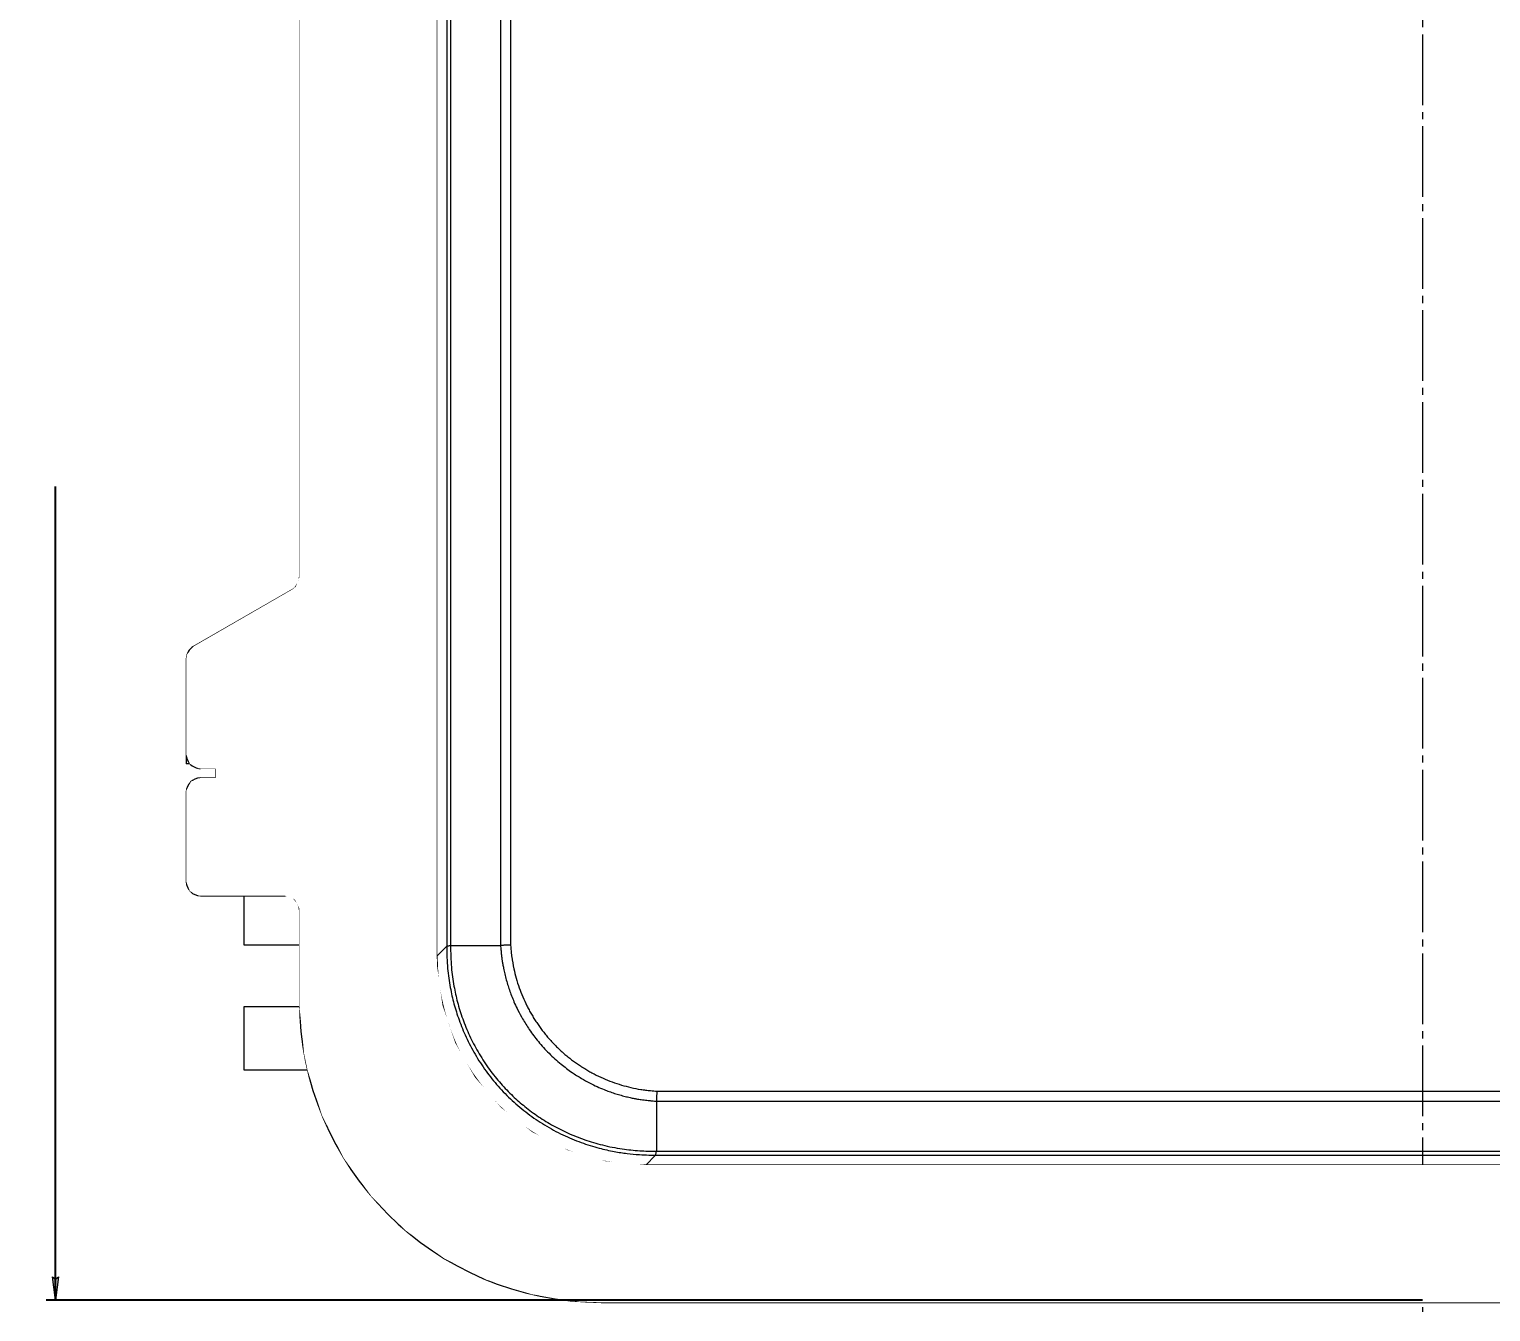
# Model space of a CAD drawing. Header units: millimetres. Extents: x -1133 to 1382, y -1174 to 1187.
# Drawn here: x -295.6 to 14.5, y -340.3 to -68.2 of the extents above; entities that cross this region are included whole.
import ezdxf

# ---------------------------------------------------------------- set-up
doc = ezdxf.new("R2010")
doc.units = ezdxf.units.MM
doc.linetypes.add('K5LT_AXLED', pattern=[19.5, 15, -1.5, 1.5, -1.5])
doc.linetypes.add('K5LT_THIN', pattern=[0])
doc.styles.add('KDIMTEXTSTYLE', font='GOST_AU.SHX', dxfattribs={"width": 0.96, "oblique": 15, "height": 5})
doc.dimstyles.new('KDIMSTYLE (1.00)', dxfattribs={"dimtxt": 5, "dimasz": 1, "dimexe": 2, "dimexo": 0, "dimgap": 1, "dimtad": 1, "dimtxsty": 'KDIMTEXTSTYLE', "dimsah": 1, "dimcen": 0, "dimdle": 1, "dimadec": 0, "dimazin": 0, "dimtfac": 0.667, "dimtmove": 0, "dimatfit": 3, "dimfxl": 1, "dimtvp": 1, "dimtolj": 1, "dimtzin": 0, "dimarcsym": 0})

# ---------------------------------------------------------------- blocks, each defined once
blk = doc.blocks.new('WIPEOUTCOLORING0')
for points in [[(-262.25, -201.73), (-262.25, -202), (-262.1, -200.81)], [(-261.26, -227.77), (-262.23, -229.69), (-259.25, -227)], [(-238.25, -274.27), (-238.24, -275.5), (-238.25, -262.5)]]:
    blk.add_wipeout(points)
blk.add_wipeout([(-262.1, -200.81), (-262.25, -202), (-260.75, -199.13)])
blk.add_wipeout([(-262.25, -202), (-262.25, -222), (-260.75, -199.13)])
blk.add_wipeout([(-260.75, -199.13), (-262.25, -222), (-239.75, -187.01)])
blk.add_wipeout([(-262.25, -222), (-261.49, -224), (-239.75, -187.01)])
blk.add_wipeout([(-239.75, -187.01), (-261.49, -224), (-239.02, -186.42)])
blk.add_wipeout([(-261.49, -224), (-259.57, -224.98), (-239.02, -186.42)])
blk.add_wipeout([(-259.57, -224.98), (-259.25, -225), (-239.02, -186.42)])
blk.add_wipeout([(-259.25, -225), (-255.99, -225), (-239.02, -186.42)])
blk.add_wipeout([(-255.99, -225), (-255.99, -227), (-239.02, -186.42)])
blk.add_wipeout([(-259.25, -227), (-262.23, -229.69), (-255.99, -227)])
blk.add_wipeout([(-262.23, -229.69), (-262.25, -230), (-255.99, -227)])
blk.add_wipeout([(-262.25, -230), (-262.25, -249), (-255.99, -227)])
blk.add_wipeout([(-262.25, -249), (-261.48, -251.01), (-255.99, -227)])
blk.add_wipeout([(-255.99, -227), (-261.48, -251.01), (-239.02, -186.42)])
blk.add_wipeout([(-261.48, -251.01), (-259.56, -251.98), (-239.02, -186.42)])
blk.add_wipeout([(-239.02, -186.42), (-259.56, -251.98), (-238.25, -184.41)])
blk.add_wipeout([(-259.56, -251.98), (-259.25, -252), (-238.25, -184.41)])
blk.add_wipeout([(-259.25, -252), (-250, -252), (-238.25, -184.41)])
blk.add_wipeout([(-250, -252), (-241.25, -252), (-238.25, -184.41)])
blk.add_wipeout([(-241.25, -252), (-239.24, -252.77), (-238.25, -184.41)])
blk.add_wipeout([(-239.24, -252.77), (-238.27, -254.69), (-238.25, -184.41)])
blk.add_wipeout([(-238.27, -254.69), (-238.25, -255), (-238.25, -184.41)])
blk.add_wipeout([(-238.25, -262.5), (-238.24, -275.5), (-238.25, -255)])
blk.add_wipeout([(-238.24, -275.5), (-237.25, -285.56), (-238.25, -255)])
blk.add_wipeout([(-238.25, -255), (-237.25, -285.56), (-238.25, -184.41)])
blk.add_wipeout([(-237.25, -285.56), (-236.53, -289), (-238.25, -184.41)])
blk.add_wipeout([(-238.25, -184.41), (-236.53, -289), (-238.25, 0)])
blk.add_wipeout([(-236.53, -289), (-233.44, -298.63), (-238.25, 0)])
blk.add_wipeout([(-238.25, 0), (-233.44, -298.63), (-238.25, 184.41)])
blk.add_wipeout([(-233.44, -298.63), (-228.86, -307.64), (-238.25, 184.41)])
blk.add_wipeout([(-228.86, -307.64), (-222.92, -315.82), (-238.25, 184.41)])
blk.add_wipeout([(-222.92, -315.82), (-215.77, -322.97), (-238.25, 184.41)])
blk.add_wipeout([(-215.77, -322.97), (-207.58, -328.9), (-238.25, 184.41)])
blk.add_wipeout([(-207.58, -328.9), (-209.08, -266.79), (-238.25, 184.41)])
for points in [[(-209.08, -266.79), (-209.12, -264.8), (-238.25, 184.41)], [(-207.91, -275.21), (-207.58, -328.9), (-205.19, -283.22)]]:
    blk.add_wipeout(points)
for points in [[(-209.12, -264.8), (-209.12, 0), (-238.25, 184.41)], [(-205.19, -283.22), (-207.58, -328.9), (-201.01, -290.53)]]:
    blk.add_wipeout(points)
blk.add_wipeout([(-207.58, -328.9), (-198.56, -333.46), (-201.01, -290.53)])
for points in [[(-207.58, -328.9), (-207.91, -275.21), (-209.08, -266.79)], [(-201.01, -290.53), (-198.56, -333.46), (-195.52, -296.9)]]:
    blk.add_wipeout(points)
blk.add_wipeout([(-198.56, -333.46), (-188.93, -336.55), (-195.52, -296.9)])
blk.add_wipeout([(-195.52, -296.9), (-188.93, -336.55), (-188.91, -302.1)])
blk.add_wipeout([(-188.93, -336.55), (-178.94, -338.08), (-188.91, -302.1)])
blk.add_wipeout([(-188.91, -302.1), (-178.94, -338.08), (-181.4, -305.96)])
blk.add_wipeout([(-178.94, -338.08), (-174.27, -338.25), (-181.4, -305.96)])
blk.add_wipeout([(-181.4, -305.96), (-174.27, -338.25), (-173.28, -308.32)])
blk.add_wipeout([(-174.27, -338.25), (0, -338.25), (-173.28, -308.32)])
blk.add_wipeout([(-173.28, -308.32), (0, -338.25), (-164.8, -309.12)])
blk.add_wipeout([(0, -338.25), (174.27, -338.25), (-164.8, -309.12)])
blk.add_wipeout([(-164.8, -309.12), (174.27, -338.25), (0, -309.12)])
blk.add_wipeout([(174.27, -338.25), (184.35, -337.45), (0, -309.12)])
blk.add_wipeout([(0, -309.12), (184.35, -337.45), (164.8, -309.12)])
blk = doc.blocks.new('U3')
at = {"color": 30, "linetype": 'K5LT_AXLED', "lineweight": 18, "true_color": 0xff8000}
blk.add_line((0, 340.25), (0, -340.25), dxfattribs=at)
at = {"color": 7, "linetype": 'K5LT_THIN', "lineweight": 18}
for p, q in [((-209.12, -264.8), (-209.12, 264.8)), ((-207.02, 262.7), (-207.02, -262.7)), ((-206.18, 262.53), (-206.18, -262.53)), ((-195.59, 262.53), (-195.59, -262.53)), ((-193.47, 262.43), (-193.47, -262.46)), ((-231.41, 186.26), (-231.41, -186.26)), ((-238.25, 184.41), (-238.25, -184.41)), ((-238.25, 184.41), (-238.25, -184.41)), ((-237.81, 184.66), (-237.81, -184.66)), ((-236.94, 183.81), (-236.94, -183.81)), ((-233.53, 183.81), (-233.53, -183.81)), ((-223.81, -86), (-226.12, -90)), ((-219.19, -86), (-223.81, -86)), ((-216.88, -90), (-219.19, -86)), ((-226.12, -90), (-223.81, -94)), ((-219.19, -94), (-216.88, -90)), ((-223.81, -94), (-219.19, -94)), ((-223.81, -176), (-226.12, -180)), ((-219.19, -176), (-223.81, -176)), ((-216.88, -180), (-219.19, -176)), ((-226.12, -180), (-223.81, -184)), ((-219.19, -184), (-216.88, -180)), ((-238.25, -184.41), (-237.81, -184.66)), ((-236.94, -183.82), (-236.94, -183.81)), ((-234.59, -185.65), (-231.41, -186.26)), ((-233.53, -183.81), (-231.41, -186.26)), ((-223.81, -184), (-219.19, -184)), ((-239.75, -187.01), (-260.75, -199.13)), ((-238.14, -186.69), (-253.41, -195.5)), ((-231.41, -186.26), (-251.91, -198.1)), ((-239.75, -187.01), (-239.31, -187.26)), ((-253.41, -195.5), (-251.91, -198.1)), ((-251.91, -198.1), (-251.91, -221.48)), ((-260.75, -199.13), (-260.4, -199.33)), ((-262.25, -202), (-262.3, -202)), ((-262.3, -202), (-262.3, -224)), ((-262.25, -201.73), (-262.25, -202)), ((-262.25, -201.73), (-261.9, -201.93)), ((-262.25, -202), (-262.25, -222)), ((-261.9, -201.93), (-261.9, -221.65)), ((-262.25, -222), (-261.9, -221.65)), ((-262.25, -222), (-262.25, -224)), ((-251.91, -224.47), (-251.91, -221.48)), ((-251.91, -221.48), (-231.41, -221.48)), ((-235.65, -223.6), (-231.41, -221.48)), ((-233.53, -225.72), (-231.41, -221.48)), ((-231.41, -221.48), (-231.41, -273.57)), ((-262.25, -224), (-262.3, -224)), ((-261.49, -224), (-262.25, -224)), ((-259.25, -225), (-258.9, -224.65)), ((-255.99, -225), (-259.25, -225)), ((-255.99, -225), (-238.25, -225)), ((-255.99, -227), (-255.99, -225)), ((-251.91, -224.47), (-239.64, -224.47)), ((-249.99, -227), (-249.99, -225)), ((-241.25, -225), (-240.81, -224.56)), ((-233.53, -225.72), (-233.53, -273.8)), ((-259.25, -227), (-255.99, -227)), ((-241.25, -227), (-255.99, -227)), ((-238.25, -228), (-237.81, -227.56)), ((-238.25, -228), (-238.25, -274.27)), ((-237.81, -227.56), (-237.81, -273.84)), ((-236.94, -227.42), (-236.94, -227.43)), ((-236.94, -227.43), (-236.94, -273.8)), ((-262.25, -230), (-262.25, -249)), ((-259.25, -252), (-241.25, -252)), ((-250, -262.5), (-250, -252)), ((-238.25, -255), (-238.25, -274.27)), ((-238.25, -262.5), (-250, -262.5)), ((-209.12, -264.8), (-207.02, -262.7)), ((-207.02, -262.7), (-207.02, -262.7)), ((-206.18, -262.53), (-195.59, -262.53)), ((-206.18, -262.53), (-206.18, -262.53)), ((-195.59, -262.53), (-195.59, -262.53)), ((-223.81, -266), (-226.12, -270)), ((-219.19, -266), (-223.81, -266)), ((-216.88, -270), (-219.19, -266)), ((-226.12, -270), (-223.81, -274)), ((-219.19, -274), (-216.88, -270)), ((-250, -289), (-250, -275.5)), ((-250, -275.5), (-238.24, -275.5)), ((-238.25, -274.27), (-237.81, -273.84)), ((-236.94, -273.8), (-233.53, -273.8)), ((-223.81, -274), (-219.19, -274)), ((-236.53, -289), (-250, -289)), ((-162.43, -293.47), (162.46, -293.47)), ((-162.53, -295.59), (-162.53, -306.18)), ((-162.53, -295.59), (-162.53, -295.59)), ((-162.53, -295.59), (162.53, -295.59)), ((-162.53, -306.18), (-162.53, -306.18)), ((-162.53, -306.18), (162.53, -306.18)), ((-164.8, -309.12), (-162.7, -307.02)), ((164.8, -309.12), (-164.8, -309.12)), ((-162.7, -307.02), (162.7, -307.02)), ((-162.7, -307.02), (-162.7, -307.02)), ((-172.31, -317.5), (-174.62, -321.5)), ((-167.69, -317.5), (-172.31, -317.5)), ((-165.38, -321.5), (-167.69, -317.5)), ((-87.31, -317.5), (-89.62, -321.5)), ((-82.69, -317.5), (-87.31, -317.5)), ((-80.38, -321.5), (-82.69, -317.5)), ((-2.31, -317.5), (-4.62, -321.5)), ((2.31, -317.5), (-2.31, -317.5)), ((4.62, -321.5), (2.31, -317.5)), ((-174.62, -321.5), (-172.31, -325.5)), ((-167.69, -325.5), (-165.38, -321.5)), ((-89.62, -321.5), (-87.31, -325.5)), ((-82.69, -325.5), (-80.38, -321.5)), ((-4.62, -321.5), (-2.31, -325.5)), ((2.31, -325.5), (4.62, -321.5)), ((-172.31, -325.5), (-167.69, -325.5)), ((-87.31, -325.5), (-82.69, -325.5)), ((-2.31, -325.5), (2.31, -325.5)), ((-173.63, -331.41), (173.57, -331.41)), ((-173.8, -333.53), (-173.8, -336.94)), ((-173.8, -333.53), (173.8, -333.53)), ((-174.27, -338.25), (-173.84, -337.81)), ((-173.84, -337.81), (173.84, -337.81)), ((-173.8, -336.94), (173.8, -336.94)), ((-174.27, -338.25), (174.27, -338.25)), ((-174.27, -338.25), (174.27, -338.25))]:
    blk.add_line(p, q, dxfattribs=at)
for centre, radius in [((-221.5, -90), 9), ((-221.5, -90), 8), ((-221.5, -90), 7), ((-221.5, -180), 9), ((-221.5, -180), 8), ((-221.5, -180), 7), ((-221.5, -270), 9), ((-221.5, -270), 8), ((-221.5, -270), 7), ((-170, -321.5), 9), ((-85, -321.5), 9), ((0, -321.5), 9), ((-170, -321.5), 8), ((-170, -321.5), 7), ((-85, -321.5), 8), ((-85, -321.5), 7), ((0, -321.5), 8), ((0, -321.5), 7)]:
    blk.add_circle(centre, radius, dxfattribs=at)
blk.add_arc((-237.77, -221.48), 6, 277.9822, 315, dxfattribs=at)
for centre, major_axis, ratio, start_param, end_param in [((-241.25, -184.41), (2.6, -1.5), 0.999543, 5.759784, 6.806586), ((-240.81, -184.66), (1.5, 2.6), 0.999543, 4.188988, 5.23579), ((-239.64, -184.09), (1.42, -2.64), 0.766148, 0.040743, 1.180847), ((-234.81, -181.2), (-3, -3.47), 0.025894, 6.279427, 6.88979), ((-239.89, -191.16), (-5.94, -5.18), 0.335039, 3.397787, 4.04387), ((-237.77, -191.16), (-4.24, -7.35), 0.57735, 3.141593, 3.787675), ((-233.32, -183.79), (-6, -3.47), 0.022674, 0.013081, 0.623443), ((-251.91, -197.89), (-10, -4.04), 0.018193, 0.018825, 1.563441), ((-253.41, -195.29), (-7, -4.04), 0.022674, 0.013081, 1.557697), ((-259.25, -201.73), (2.6, -1.5), 0.999543, 2.618192, 3.664994), ((-258.9, -201.93), (-1.5, -2.6), 0.999543, 4.188988, 5.23579), ((-259.25, -222), (2.12, 2.12), 0.999315, 2.356537, 3.085733), ((-251.91, -221.66), (10, 0), 0.01833, 1.570796, 3.115413), ((-258.9, -221.65), (2.12, -2.12), 0.999315, 3.927333, 5.497445), ((-259.25, -222), (2.12, 2.12), 0.999315, 3.085733, 3.926648), ((-251.91, -224.66), (7, 0), 0.026186, 1.570796, 3.115413), ((-241.25, -228), (2.12, 2.12), 0.999315, 5.49813, 7.068241), ((-241.25, -224), (-2.12, 2.12), 0.999315, 2.356537, 3.197453), ((-234.81, -224.57), (6, 0), 0.026186, -3.778135, -3.167773), ((-240.81, -227.56), (-2.12, 2.12), 0.999315, 3.927333, 5.497445), ((-239.89, -221.48), (6, 0), 0.5, 4.851704, 5.497787), ((-259.25, -230), (-2.12, 2.12), 0.999315, 5.49813, 7.068241), ((-234.81, -227.57), (3, 0), 0.052372, 2.50505, 3.115413), ((-259.25, -249), (-2.12, -2.12), 0.999315, 5.49813, 7.068241), ((-241.25, -255), (-2.12, -2.12), 0.999315, 2.356537, 3.926648), ((-163.42, -263.42), (32.79, 32.79), 0.970288, 2.371274, 3.911912), ((-174.23, -274.23), (45.29, 45.29), 0.999315, 2.356537, 3.926648), ((-174.23, -274.23), (-45.29, -45.29), 0.999315, 5.49813, 7.068241)]:
    blk.add_ellipse(centre, major_axis=major_axis, ratio=ratio, start_param=start_param, end_param=end_param, dxfattribs=at)
for points, knots in [([(-237.57, -186.39), (-237.49, -186.32), (-237.34, -186.18), (-237.17, -185.93), (-237.04, -185.66), (-236.94, -185.37), (-236.88, -185.05), (-236.85, -184.72), (-236.85, -184.39), (-236.89, -184.09), (-236.92, -183.9), (-236.94, -183.82)], [0, 0, 0, 0, 1.689724, 3.163148, 4.475752, 5.821833, 7.205423, 8.572131, 9.915682, 11.058667, 12, 12, 12, 12]), ([(-233.53, -183.81), (-233.57, -183.96), (-233.66, -184.23), (-233.84, -184.6), (-234.02, -184.93), (-234.27, -185.29), (-234.46, -185.52), (-234.59, -185.65)], [0, 0, 0, 0, 1.726771, 3.228636, 4.57326, 5.92743, 8, 8, 8, 8]), ([(-239.64, -224.47), (-239.52, -224.48), (-239.28, -224.5), (-238.96, -224.6), (-238.67, -224.73), (-238.41, -224.91), (-238.16, -225.12), (-237.93, -225.38), (-237.73, -225.66), (-237.57, -225.96), (-237.44, -226.27), (-237.35, -226.55), (-237.3, -226.8), (-237.26, -227), (-237.24, -227.17), (-237.23, -227.32), (-237.23, -227.42), (-237.23, -227.47)], [0, 0, 0, 0, 1.78065, 3.332668, 4.741143, 6.174634, 7.636944, 9.06072, 10.497558, 11.942548, 13.259477, 14.456824, 15.429892, 16.221182, 16.854646, 17.422259, 18, 18, 18, 18]), ([(-239.06, -224.45), (-238.95, -224.46), (-238.74, -224.51), (-238.46, -224.64), (-238.21, -224.8), (-237.99, -224.99), (-237.77, -225.21), (-237.58, -225.47), (-237.4, -225.77), (-237.24, -226.09), (-237.12, -226.42), (-237.03, -226.76), (-236.97, -227.09), (-236.94, -227.31), (-236.94, -227.42)], [0, 0, 0, 0, 1.573361, 2.944366, 4.134738, 5.333224, 6.560243, 7.792267, 9.063237, 10.321302, 11.568178, 12.767121, 13.911033, 15, 15, 15, 15]), ([(-233.53, -225.72), (-233.59, -225.59), (-233.73, -225.35), (-233.95, -225.02), (-234.19, -224.73), (-234.45, -224.46), (-234.73, -224.21), (-235.02, -223.97), (-235.33, -223.77), (-235.54, -223.65), (-235.65, -223.6)], [0, 0, 0, 0, 1.635918, 3.06241, 4.333093, 5.637241, 6.986153, 8.287675, 9.62939, 11, 11, 11, 11]), ([(-207.02, -262.7), (-207.03, -264.27), (-206.91, -267.22), (-206.34, -271.29), (-205.51, -274.94), (-204.41, -278.46), (-202.93, -282.06), (-201.03, -285.69), (-198.75, -289.19), (-196.11, -292.48), (-193.16, -295.5), (-189.86, -298.26), (-186.26, -300.7), (-182.46, -302.75), (-178.57, -304.38), (-174.91, -305.52), (-171.63, -306.25), (-168.79, -306.69), (-166.34, -306.92), (-164.33, -307.01), (-163.18, -307.02), (-162.7, -307.02)], [0, 0, 0, 0, 1.487081, 2.782128, 3.879408, 5.017639, 6.2531, 7.544856, 8.883128, 10.177215, 11.513782, 12.862599, 14.225778, 15.606791, 16.931756, 18.193647, 19.226218, 20.09668, 20.9092, 21.54364, 22, 22, 22, 22]), ([(-207.02, -262.7), (-206.99, -262.69), (-206.91, -262.66), (-206.74, -262.62), (-206.55, -262.59), (-206.36, -262.56), (-206.24, -262.54), (-206.18, -262.53)], [0, 0, 0, 0, 2.059819, 3.878695, 5.635223, 7.017566, 8, 8, 8, 8]), ([(-206.18, -262.53), (-206.2, -264.08), (-206.1, -266.98), (-205.56, -270.99), (-204.75, -274.64), (-203.66, -278.15), (-202.21, -281.7), (-200.4, -285.18), (-198.28, -288.47), (-195.91, -291.49), (-193.41, -294.15), (-190.74, -296.53), (-187.91, -298.67), (-184.78, -300.63), (-181.38, -302.36), (-177.77, -303.8), (-173.88, -304.96), (-169.98, -305.73), (-166.15, -306.13), (-163.72, -306.2), (-162.53, -306.18)], [0, 0, 0, 0, 1.413567, 2.640339, 3.693098, 4.81894, 5.994914, 7.187319, 8.397705, 9.561889, 10.692206, 11.726808, 12.81617, 13.93119, 15.090678, 16.294899, 17.483521, 18.784014, 19.9235, 21, 21, 21, 21]), ([(-193.47, -262.46), (-193.76, -262.47), (-194.17, -262.49), (-194.69, -262.5), (-195.04, -262.52), (-195.34, -262.53), (-195.51, -262.53), (-195.59, -262.53)], [0, 0, 0, 0, 2.968227, 4.212996, 5.623284, 6.909381, 8, 8, 8, 8]), ([(-195.59, -262.53), (-195.57, -262.86), (-195.52, -263.46), (-195.44, -264.31), (-195.35, -265.07), (-195.24, -265.79), (-195.12, -266.55), (-194.94, -267.48), (-194.7, -268.6), (-194.39, -269.84), (-194.02, -271.08), (-193.61, -272.31), (-193.14, -273.55), (-192.58, -274.89), (-191.85, -276.43), (-190.84, -278.31), (-189.43, -280.55), (-187.57, -283.01), (-185.33, -285.47), (-182.92, -287.64), (-180.6, -289.38), (-178.56, -290.69), (-176.77, -291.68), (-175.15, -292.46), (-173.76, -293.06), (-172.53, -293.53), (-171.42, -293.91), (-170.29, -294.26), (-169.2, -294.55), (-168.17, -294.8), (-167.3, -294.98), (-166.6, -295.11), (-166.01, -295.21), (-165.44, -295.29), (-164.85, -295.36), (-164.2, -295.43), (-163.55, -295.49), (-163, -295.55), (-162.67, -295.58), (-162.53, -295.59)], [0, 0, 0, 0, 0.754182, 1.429529, 2.02969, 2.554664, 3.126957, 3.843808, 4.77745, 5.809715, 6.839715, 7.805836, 8.840171, 9.942718, 11.224217, 12.840513, 14.938972, 17.415264, 20.055951, 22.738072, 25.004076, 26.853961, 28.412501, 29.800042, 31.057763, 31.95691, 32.904177, 33.790534, 34.731323, 35.56443, 36.270313, 36.805313, 37.243121, 37.668811, 38.127951, 38.62245, 39.226782, 39.685966, 40, 40, 40, 40]), ([(-193.47, -262.46), (-193.43, -263.04), (-193.38, -263.63), (-193.28, -264.47), (-193.25, -264.72), (-193.1, -265.81), (-192.95, -266.64), (-192.63, -268.14), (-192.46, -268.82), (-192.08, -270.17), (-191.87, -270.84), (-191.4, -272.15), (-191.16, -272.79), (-190.62, -274.07), (-190.32, -274.71), (-189.86, -275.64), (-189.7, -275.93), (-189.38, -276.53), (-189.21, -276.83), (-188.87, -277.42), (-188.69, -277.72), (-188.32, -278.32), (-188.13, -278.61), (-187.74, -279.18), (-187.55, -279.46), (-187.16, -280), (-186.96, -280.28), (-186.55, -280.82), (-186.33, -281.09), (-185.89, -281.64), (-185.66, -281.91), (-185.21, -282.43), (-184.99, -282.67), (-184.54, -283.16), (-184.31, -283.41), (-183.82, -283.9), (-183.56, -284.16), (-183.05, -284.65), (-182.79, -284.88), (-182.27, -285.35), (-182, -285.59), (-181.46, -286.04), (-181.19, -286.26), (-180.65, -286.68), (-180.38, -286.89), (-179.84, -287.28), (-179.57, -287.48), (-179, -287.87), (-178.71, -288.06), (-178.12, -288.44), (-177.82, -288.63), (-177.23, -288.98), (-176.94, -289.15), (-176.34, -289.48), (-176.05, -289.64), (-175.13, -290.12), (-174.49, -290.42), (-173.23, -290.98), (-172.59, -291.24), (-171.29, -291.72), (-170.62, -291.94), (-169.29, -292.34), (-168.61, -292.51), (-167.25, -292.83), (-166.56, -292.97), (-165.51, -293.14), (-165.17, -293.18), (-164.48, -293.27), (-164.13, -293.3), (-163.55, -293.36), (-163.32, -293.38), (-162.87, -293.42), (-162.64, -293.45), (-162.43, -293.47)], [0.973451, 0.973451, 0.973451, 0.973451, 1.556892, 1.556892, 1.818598, 1.818598, 2.6642, 2.6642, 3.361585, 3.361585, 4.071192, 4.071192, 4.758884, 4.758884, 5.465102, 5.465102, 5.802128, 5.802128, 6.145193, 6.145193, 6.494484, 6.494484, 6.850528, 6.850528, 7.183731, 7.183731, 7.52466, 7.52466, 7.87373, 7.87373, 8.231775, 8.231775, 8.56141, 8.56141, 8.900795, 8.900795, 9.262116, 9.262116, 9.612222, 9.612222, 9.970998, 9.970998, 10.320554, 10.320554, 10.6613, 10.6613, 10.994295, 10.994295, 11.350899, 11.350899, 11.700545, 11.700545, 12.043311, 12.043311, 12.380077, 12.380077, 13.086051, 13.086051, 13.772089, 13.772089, 14.479731, 14.479731, 15.173621, 15.173621, 15.886252, 15.886252, 16.241433, 16.241433, 16.587954, 16.587954, 16.812305, 16.812305, 17.025838, 17.025838, 17.025838, 17.025838]), ([(-237.81, -273.84), (-237.81, -273.83), (-237.78, -273.83), (-237.68, -273.82), (-237.53, -273.82), (-237.35, -273.81), (-237.15, -273.81), (-237, -273.81), (-236.94, -273.8)], [0, 0, 0, 0, 1.830241, 3.423108, 4.864875, 6.477231, 7.884365, 9, 9, 9, 9]), ([(-237.81, -273.84), (-237.81, -275.94), (-237.61, -280), (-236.73, -286.06), (-235.28, -292.05), (-233.11, -298.23), (-230.18, -304.43), (-226.45, -310.47), (-222.07, -316.08), (-217.08, -321.17), (-211.57, -325.67), (-205.58, -329.54), (-199.24, -332.7), (-192.39, -335.21), (-185.57, -336.86), (-179.27, -337.67), (-175.51, -337.81), (-173.84, -337.81)], [0, 0, 0, 0, 1.124827, 2.183004, 3.286506, 4.434029, 5.698875, 6.967637, 8.241936, 9.515482, 10.790144, 12.063077, 13.341522, 14.590696, 15.978647, 17.103632, 18, 18, 18, 18]), ([(-236.94, -273.8), (-236.93, -275.39), (-236.81, -278.4), (-236.35, -282.77), (-235.61, -286.94), (-234.49, -291.47), (-232.78, -296.64), (-230.22, -302.44), (-226.84, -308.31), (-222.74, -313.93), (-218.04, -319.05), (-212.79, -323.65), (-207.08, -327.63), (-200.97, -330.95), (-194.77, -333.49), (-188.6, -335.29), (-182.99, -336.35), (-178.06, -336.85), (-175.14, -336.94), (-173.8, -336.94)], [0, 0, 0, 0, 0.963142, 1.827137, 2.653101, 3.520683, 4.648346, 5.946129, 7.347713, 8.741446, 10.145698, 11.54647, 12.953266, 14.351033, 15.743149, 17.00259, 18.230379, 19.192897, 20, 20, 20, 20]), ([(-231.41, -273.57), (-231.56, -273.58), (-231.86, -273.6), (-232.27, -273.64), (-232.69, -273.69), (-233.02, -273.73), (-233.28, -273.77), (-233.42, -273.79), (-233.49, -273.8), (-233.53, -273.8)], [0, 0, 0, 0, 2.021411, 3.774121, 5.295994, 7.730816, 8.638079, 9.394474, 10, 10, 10, 10]), ([(-233.53, -273.8), (-233.48, -274.53), (-233.42, -275.85), (-233.35, -277.59), (-233.27, -278.96), (-233.18, -280.03), (-233.08, -280.99), (-232.96, -281.93), (-232.81, -282.95), (-232.59, -284.23), (-232.27, -285.9), (-231.79, -288.05), (-231.13, -290.51), (-230.29, -293.15), (-229.28, -295.88), (-227.96, -298.98), (-226.09, -302.69), (-223.42, -307.13), (-219.85, -311.93), (-215.49, -316.66), (-210.57, -320.95), (-205.36, -324.58), (-200.17, -327.44), (-195.41, -329.51), (-191.26, -330.93), (-187.94, -331.83), (-185.3, -332.4), (-183.24, -332.77), (-181.54, -333.01), (-180.15, -333.18), (-179, -333.29), (-178.01, -333.37), (-177.04, -333.43), (-176.05, -333.47), (-175.09, -333.49), (-174.35, -333.51), (-173.95, -333.52), (-173.8, -333.53)], [0, 0, 0, 0, 0.8981, 1.636364, 2.151741, 2.567151, 2.934069, 3.310589, 3.709678, 4.193341, 4.880993, 5.780962, 6.867264, 7.980262, 9.142067, 10.406263, 12.070995, 14.184984, 16.694619, 19.325471, 21.993188, 24.62167, 27.020976, 29.18333, 30.93111, 32.341759, 33.365561, 34.205043, 34.88576, 35.457427, 35.895638, 36.298719, 36.66667, 37.064362, 37.50188, 37.827035, 38, 38, 38, 38]), ([(-231.41, -273.57), (-231.41, -273.57), (-231.41, -273.57), (-231.41, -273.62), (-231.41, -273.66), (-231.41, -273.71), (-231.41, -273.72), (-231.4, -273.84), (-231.39, -273.98), (-231.38, -274.23), (-231.38, -274.35), (-231.36, -274.76), (-231.35, -275.05), (-231.31, -275.91), (-231.29, -276.48), (-231.23, -277.6), (-231.2, -278.16), (-231.12, -279.28), (-231.07, -279.83), (-230.99, -280.62), (-230.96, -280.85), (-230.81, -282.04), (-230.65, -283.01), (-230.3, -284.94), (-230.1, -285.9), (-229.66, -287.81), (-229.41, -288.75), (-228.87, -290.63), (-228.57, -291.57), (-227.93, -293.42), (-227.59, -294.33), (-227.05, -295.68), (-226.86, -296.13), (-226.47, -297.04), (-226.26, -297.5), (-225.85, -298.38), (-225.65, -298.82), (-225.22, -299.68), (-225, -300.12), (-224.54, -300.98), (-224.31, -301.41), (-223.82, -302.28), (-223.57, -302.71), (-223.08, -303.55), (-222.83, -303.96), (-222.32, -304.78), (-222.05, -305.18), (-221.51, -306), (-221.23, -306.41), (-220.66, -307.22), (-220.37, -307.63), (-219.79, -308.41), (-219.5, -308.79), (-218.91, -309.55), (-218.61, -309.93), (-217.99, -310.68), (-217.67, -311.06), (-217.02, -311.82), (-216.68, -312.19), (-216.01, -312.93), (-215.67, -313.29), (-214.97, -314.02), (-214.62, -314.38), (-213.91, -315.08), (-213.56, -315.41), (-212.87, -316.07), (-212.52, -316.38), (-211.79, -317.04), (-211.41, -317.37), (-210.65, -318.01), (-210.27, -318.33), (-209.51, -318.94), (-209.13, -319.24), (-208.37, -319.82), (-207.99, -320.11), (-207.2, -320.68), (-206.78, -320.97), (-205.96, -321.53), (-205.55, -321.81), (-204.73, -322.34), (-204.32, -322.6), (-203.5, -323.1), (-203.09, -323.35), (-202.25, -323.84), (-201.81, -324.09), (-200.94, -324.56), (-200.51, -324.79), (-199.64, -325.24), (-199.2, -325.46), (-198.33, -325.88), (-197.9, -326.08), (-197.01, -326.48), (-196.55, -326.68), (-195.64, -327.06), (-195.19, -327.25), (-193.83, -327.78), (-192.91, -328.11), (-191.06, -328.73), (-190.12, -329.02), (-188.23, -329.55), (-187.29, -329.79), (-185.38, -330.21), (-184.42, -330.41), (-182.49, -330.74), (-181.52, -330.88), (-179.58, -331.11), (-178.6, -331.21), (-177.13, -331.3), (-176.65, -331.33), (-175.67, -331.36), (-175.18, -331.37), (-174.39, -331.39), (-174.07, -331.4), (-173.76, -331.41), (-173.76, -331.41), (-173.71, -331.41), (-173.67, -331.41), (-173.63, -331.41)], [0.729973, 0.729973, 0.729973, 0.729973, 0.73341, 0.73341, 0.774846, 0.774846, 0.789374, 0.789374, 0.885859, 0.885859, 0.983108, 0.983108, 1.211082, 1.211082, 1.666501, 1.666501, 2.116606, 2.116606, 2.572629, 2.572629, 2.764354, 2.764354, 3.553595, 3.553595, 4.350144, 4.350144, 5.137658, 5.137658, 5.935912, 5.935912, 6.720794, 6.720794, 7.119168, 7.119168, 7.521677, 7.521677, 7.910109, 7.910109, 8.303552, 8.303552, 8.702691, 8.702691, 9.107451, 9.107451, 9.493993, 9.493993, 9.88659, 9.88659, 10.286041, 10.286041, 10.693229, 10.693229, 11.077817, 11.077817, 11.469676, 11.469676, 11.869714, 11.869714, 12.279016, 12.279016, 12.680697, 12.680697, 13.092281, 13.092281, 13.483026, 13.483026, 13.864786, 13.864786, 14.273836, 14.273836, 14.674261, 14.674261, 15.066212, 15.066212, 15.450551, 15.450551, 15.856878, 15.856878, 16.256316, 16.256316, 16.649491, 16.649491, 17.036314, 17.036314, 17.440522, 17.440522, 17.839128, 17.839128, 18.23284, 18.23284, 18.62209, 18.62209, 19.024708, 19.024708, 19.422801, 19.422801, 20.20788, 20.20788, 21.006696, 21.006696, 21.793656, 21.793656, 22.590396, 22.590396, 23.379422, 23.379422, 24.174404, 24.174404, 24.572981, 24.572981, 24.965374, 24.965374, 25.208488, 25.208488, 25.214436, 25.214436, 25.249377, 25.249377, 25.249377, 25.249377]), ([(-162.43, -293.47), (-162.44, -293.62), (-162.46, -293.92), (-162.48, -294.32), (-162.49, -294.69), (-162.51, -295.04), (-162.52, -295.34), (-162.53, -295.51), (-162.53, -295.59)], [0, 0, 0, 0, 1.787707, 3.341993, 4.742736, 6.328625, 7.77434, 9, 9, 9, 9]), ([(-162.7, -307.02), (-162.69, -306.99), (-162.66, -306.91), (-162.62, -306.74), (-162.59, -306.55), (-162.56, -306.36), (-162.54, -306.24), (-162.53, -306.18)], [0, 0, 0, 0, 2.060298, 3.879926, 5.637278, 7.019305, 8, 8, 8, 8]), ([(-173.63, -331.41), (-173.64, -331.56), (-173.66, -331.85), (-173.69, -332.26), (-173.72, -332.63), (-173.75, -332.98), (-173.78, -333.28), (-173.8, -333.45), (-173.8, -333.53)], [0, 0, 0, 0, 1.7934, 3.352191, 4.763103, 6.350866, 7.792075, 9, 9, 9, 9]), ([(-173.84, -337.81), (-173.83, -337.81), (-173.83, -337.78), (-173.82, -337.68), (-173.82, -337.53), (-173.81, -337.35), (-173.81, -337.14), (-173.81, -337), (-173.8, -336.94)], [0, 0, 0, 0, 1.839406, 3.439601, 4.882548, 6.494527, 7.894332, 9, 9, 9, 9])]:
    blk.add_open_spline(points, degree=3, knots=knots, dxfattribs=at)
for points in [[(-236.94, -183.81), (-237.04, -183.92), (-237.14, -183.99), (-237.23, -184.09)], [(-237.57, -186.39), (-237.77, -186.49), (-237.96, -186.59), (-238.14, -186.69)], [(-239.64, -224.47), (-239.54, -224.47), (-239.35, -224.47), (-239.15, -224.45), (-239.06, -224.45)], [(-237.23, -227.47), (-237.2, -227.47), (-237.14, -227.46), (-237.04, -227.44), (-236.97, -227.43), (-236.94, -227.43)]]:
    blk.add_open_spline(points, degree=3, dxfattribs=at)
blk.add_blockref('WIPEOUTCOLORING0', (0, 0))
blk = doc.blocks.new('KDIMARROW_01')
blk.add_hatch(color=0).paths.add_polyline_path([(-5, -0.66), (0, 0), (-5, 0.66), (-4.5, 0)])
at = {"color": 0, "linetype": 'K5LT_THIN', "lineweight": 18}
for p, q in [((-4.5, 0), (-5, 0.66)), ((-5, 0.66), (0, 0)), ((0, 0), (-5, -0.66)), ((-5, -0.66), (-4.5, 0)), ((0, 0), (-1, 0))]:
    blk.add_line(p, q, dxfattribs=at)

msp = doc.modelspace()

# ---------------------------------------------------------------- block references
msp.add_blockref('U3', (0, 0))

# ---------------------------------------------------------------- next in the draw order: dimensions: what is measured, and where the dimension line sits
at = {"color": 7}
msp.add_linear_dim(base=(-290, 338.25), p1=(0, -337.814), p2=(0, 338.25), angle=90, location=(-290, 5.25), text='\\H3.5;\\W0.965;\\Q15;\\H3.5;\\W0.965;\\Q15;\\Q15;676\\H3.5;\\W0.965;\\Q15;\\Q15;*', dimstyle='KDIMSTYLE (1.00)', override={"dimexo": 0, "dimblk1": 'KDIMARROW_01', "dimblk2": 'KDIMARROW_01', "dimse1": 0, "dimse2": 0, "dimclrt": 7, "dimtolj": 1}, dxfattribs=at).render()

doc.saveas('drawing.dxf')
